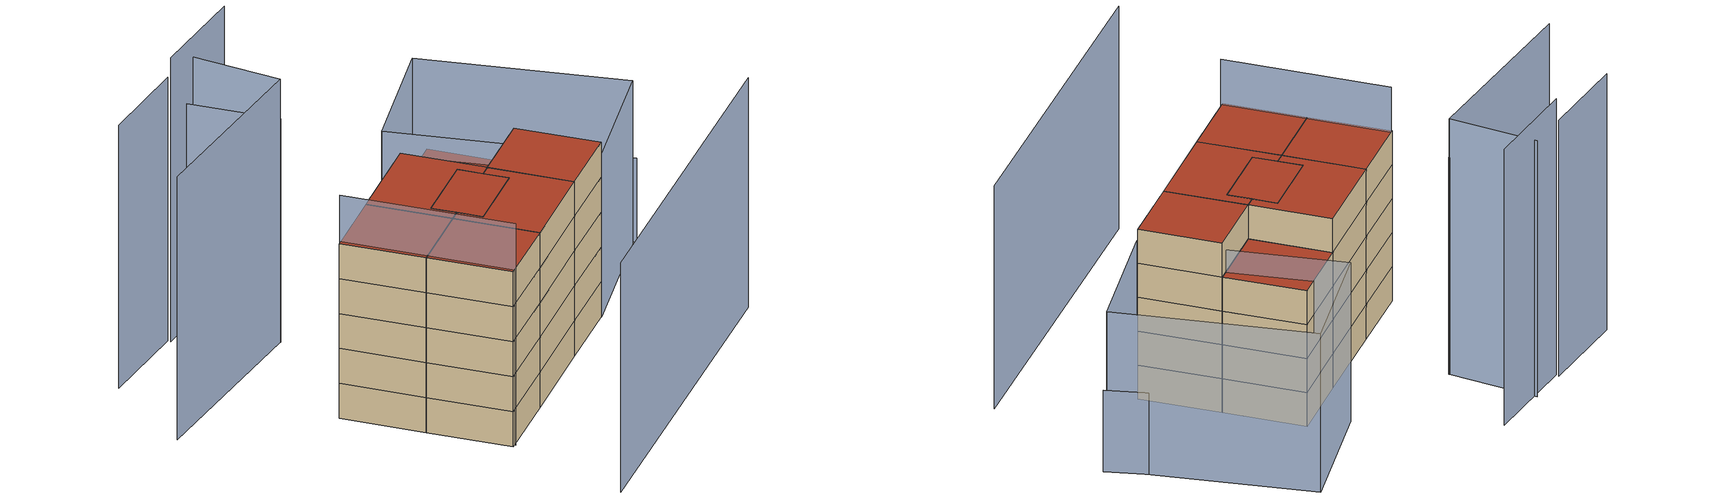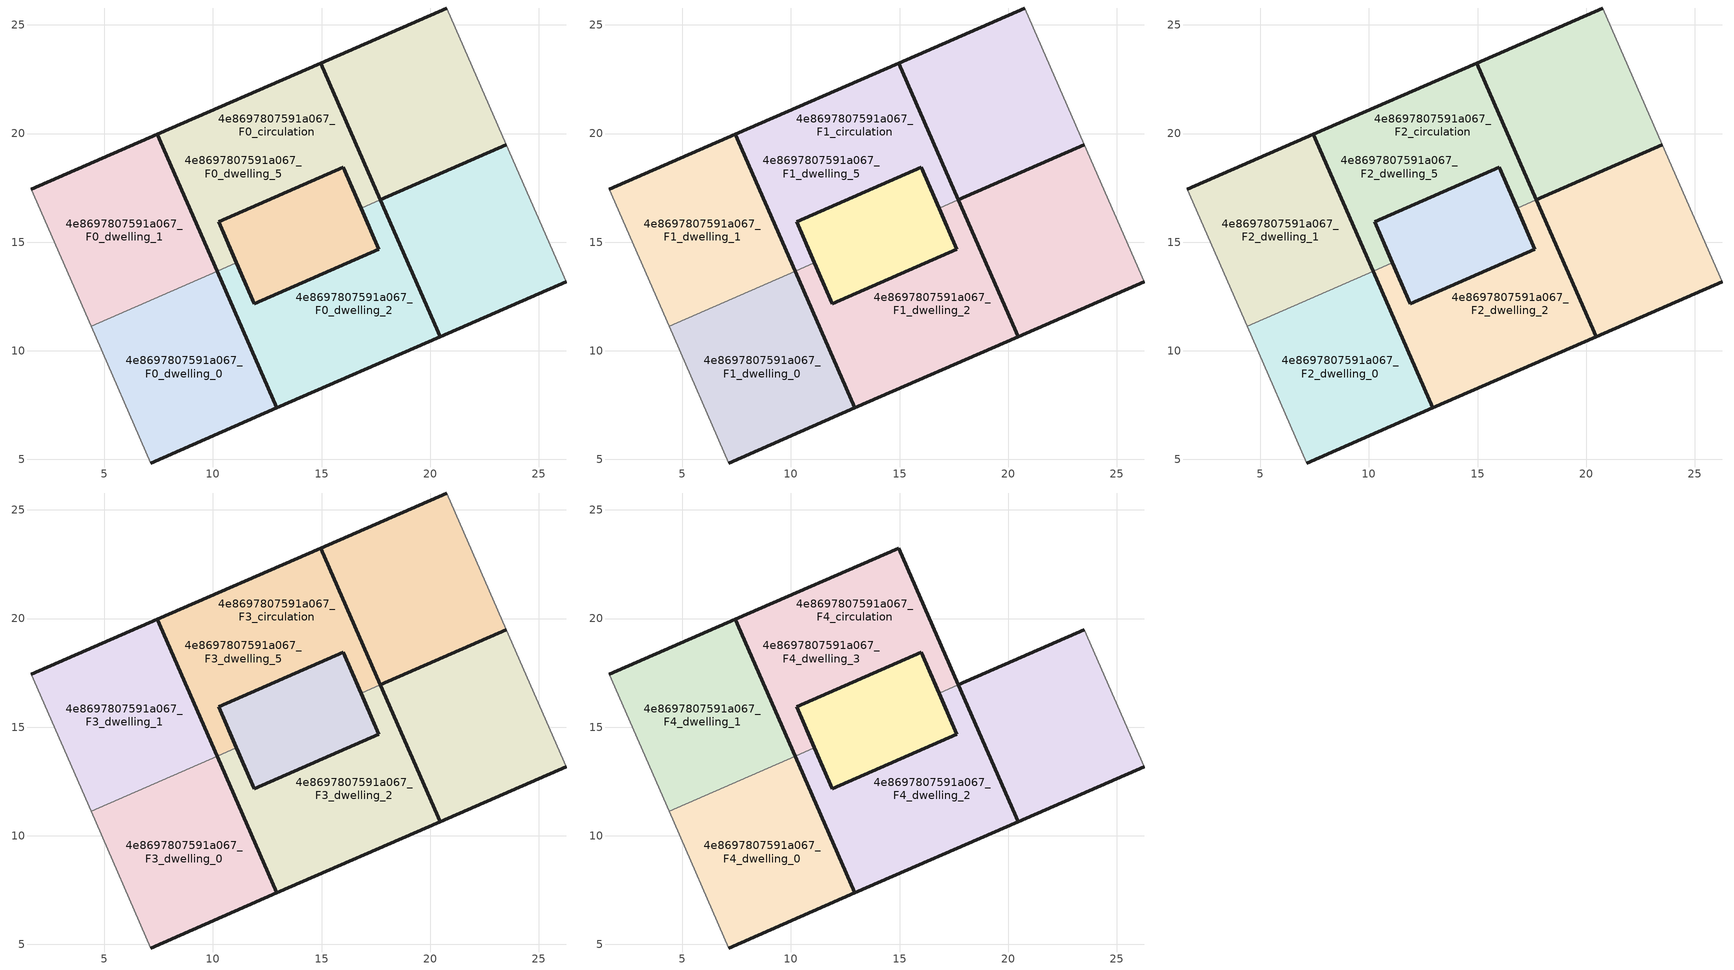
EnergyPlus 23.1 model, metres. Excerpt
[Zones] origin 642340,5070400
4e8697807591a067_F0_dwelling_0
 floor ground (EU_floor_Construction): 10.19,13.66 12.95,7.37 7.15,4.83 4.4,11.13 z0
 wall outside (EU_wall_Construction): 7.15,4.83 12.95,7.37 10.19,13.66 z0:3
 wall adiabatic (EU_wall_Construction): 4.4,11.13 7.15,4.83 z0:3
 wall to 4e8697807591a067_F0_dwelling_1 (EU_wall_Construction): 10.19,13.66 4.4,11.13 z0:3
4e8697807591a067_F0_dwelling_1
 floor ground (EU_floor_Construction): 7.44,19.96 10.19,13.66 4.4,11.13 1.65,17.43 z0
 wall outside (EU_wall_Construction): 10.19,13.66 7.44,19.96 1.65,17.43 z0:3
 wall adiabatic (EU_wall_Construction): 1.65,17.43 4.4,11.13 z0:3
4e8697807591a067_F0_dwelling_2
 floor ground (EU_floor_Construction): 23.5,19.48 26.26,13.19 20.46,10.65 17.71,16.95 z0; 17.71,16.95 20.46,10.65 12.95,7.37 10.19,13.66 11.09,14.05 11.91,12.16 17.64,14.67 16.82,16.56 z0; 15.99,18.45 16.82,16.56 17.64,14.67 11.91,12.16 11.09,14.05 10.26,15.94 z0
 wall outside (EU_wall_Construction): 16.82,16.56 17.64,14.67 11.91,12.16 11.09,14.05 / 10.19,13.66 12.95,7.37 20.46,10.65 17.71,16.95 z0:3
 wall to 4e8697807591a067_F0_dwelling_3 (EU_wall_Construction): 17.71,16.95 16.82,16.56 / 11.09,14.05 10.19,13.66 z0:3
4e8697807591a067_F0_dwelling_3
 floor ground (EU_floor_Construction): 23.5,19.48 26.26,13.19 20.46,10.65 17.71,16.95 z0; 14.96,23.24 17.71,16.95 16.82,16.56 15.99,18.45 10.26,15.94 11.09,14.05 10.19,13.66 7.44,19.96 z0; 20.75,25.78 23.5,19.48 17.71,16.95 14.96,23.24 z0; 15.99,18.45 16.82,16.56 17.64,14.67 11.91,12.16 11.09,14.05 10.26,15.94 z0
 wall outside (EU_wall_Construction): 17.71,16.95 14.96,23.24 7.44,19.96 10.19,13.66 / 11.09,14.05 10.26,15.94 15.99,18.45 16.82,16.56 z0:3
4e8697807591a067_F0_dwelling_4
 floor ground (EU_floor_Construction): 17.71,16.95 20.46,10.65 12.95,7.37 10.19,13.66 11.09,14.05 11.91,12.16 17.64,14.67 16.82,16.56 z0; 23.5,19.48 26.26,13.19 20.46,10.65 17.71,16.95 z0; 14.96,23.24 17.71,16.95 16.82,16.56 15.99,18.45 10.26,15.94 11.09,14.05 10.19,13.66 7.44,19.96 z0; 15.99,18.45 16.82,16.56 17.64,14.67 11.91,12.16 11.09,14.05 10.26,15.94 z0
 wall outside (EU_wall_Construction): 23.5,19.48 17.71,16.95 20.46,10.65 26.26,13.19 z0:3
 wall adiabatic (EU_wall_Construction): 26.26,13.19 23.5,19.48 z0:3
4e8697807591a067_F0_dwelling_5
 floor ground (EU_floor_Construction): 14.96,23.24 17.71,16.95 16.82,16.56 15.99,18.45 10.26,15.94 11.09,14.05 10.19,13.66 7.44,19.96 z0; 20.75,25.78 23.5,19.48 17.71,16.95 14.96,23.24 z0
 wall outside (EU_wall_Construction): 20.75,25.78 14.96,23.24 17.71,16.95 23.5,19.48 z0:3
 wall adiabatic (EU_wall_Construction): 23.5,19.48 20.75,25.78 z0:3
4e8697807591a067_F0_circulation
 floor ground (EU_floor_Construction): 17.71,16.95 20.46,10.65 12.95,7.37 10.19,13.66 11.09,14.05 11.91,12.16 17.64,14.67 16.82,16.56 z0; 15.99,18.45 16.82,16.56 17.64,14.67 11.91,12.16 11.09,14.05 10.26,15.94 z0; 14.96,23.24 17.71,16.95 16.82,16.56 15.99,18.45 10.26,15.94 11.09,14.05 10.19,13.66 7.44,19.96 z0
 wall outside (EU_wall_Construction): 17.64,14.67 15.99,18.45 10.26,15.94 11.91,12.16 17.64,14.67 z0:3
4e8697807591a067_F1_dwelling_0
 floor to 4e8697807591a067_F0_dwelling_0 (EU_floor_Construction): 10.19,13.66 12.95,7.37 7.15,4.83 4.4,11.13 z3
 wall outside (EU_wall_Construction): 7.15,4.83 12.95,7.37 10.19,13.66 z3:6
 wall adiabatic (EU_wall_Construction): 4.4,11.13 7.15,4.83 z3:6
 wall to 4e8697807591a067_F1_dwelling_1 (EU_wall_Construction): 10.19,13.66 4.4,11.13 z3:6
4e8697807591a067_F1_dwelling_1
 floor to 4e8697807591a067_F0_dwelling_1 (EU_floor_Construction): 7.44,19.96 10.19,13.66 4.4,11.13 1.65,17.43 z3
 wall outside (EU_wall_Construction): 10.19,13.66 7.44,19.96 1.65,17.43 z3:6
 wall adiabatic (EU_wall_Construction): 1.65,17.43 4.4,11.13 z3:6
4e8697807591a067_F1_dwelling_2
 floor outside (EU_floor_Construction): 17.71,16.95 20.46,10.65 12.95,7.37 10.19,13.66 11.09,14.05 11.91,12.16 17.64,14.67 16.82,16.56 z3; 15.99,18.45 16.82,16.56 17.64,14.67 11.91,12.16 11.09,14.05 10.26,15.94 z3; 23.5,19.48 26.26,13.19 20.46,10.65 17.71,16.95 z3
 wall outside (EU_wall_Construction): 16.82,16.56 17.64,14.67 11.91,12.16 11.09,14.05 / 10.19,13.66 12.95,7.37 20.46,10.65 17.71,16.95 z3:6
 wall to 4e8697807591a067_F1_dwelling_3 (EU_wall_Construction): 17.71,16.95 16.82,16.56 / 11.09,14.05 10.19,13.66 z3:6
4e8697807591a067_F1_dwelling_3
 floor outside (EU_floor_Construction): 14.96,23.24 17.71,16.95 16.82,16.56 15.99,18.45 10.26,15.94 11.09,14.05 10.19,13.66 7.44,19.96 z3; 20.75,25.78 23.5,19.48 17.71,16.95 14.96,23.24 z3
 floor to 4e8697807591a067_F0_dwelling_3 (EU_floor_Construction): 23.5,19.48 26.26,13.19 20.46,10.65 17.71,16.95 z3; 15.99,18.45 16.82,16.56 17.64,14.67 11.91,12.16 11.09,14.05 10.26,15.94 z3
 wall outside (EU_wall_Construction): 17.71,16.95 14.96,23.24 7.44,19.96 10.19,13.66 / 11.09,14.05 10.26,15.94 15.99,18.45 16.82,16.56 z3:6
4e8697807591a067_F1_dwelling_4
 floor outside (EU_floor_Construction): 17.71,16.95 20.46,10.65 12.95,7.37 10.19,13.66 11.09,14.05 11.91,12.16 17.64,14.67 16.82,16.56 z3; 23.5,19.48 26.26,13.19 20.46,10.65 17.71,16.95 z3; 14.96,23.24 17.71,16.95 16.82,16.56 15.99,18.45 10.26,15.94 11.09,14.05 10.19,13.66 7.44,19.96 z3; 15.99,18.45 16.82,16.56 17.64,14.67 11.91,12.16 11.09,14.05 10.26,15.94 z3
 wall outside (EU_wall_Construction): 23.5,19.48 17.71,16.95 20.46,10.65 26.26,13.19 z3:6
 wall adiabatic (EU_wall_Construction): 26.26,13.19 23.5,19.48 z3:6
4e8697807591a067_F1_dwelling_5
 floor to 4e8697807591a067_F0_dwelling_5 (EU_floor_Construction): 14.96,23.24 17.71,16.95 16.82,16.56 15.99,18.45 10.26,15.94 11.09,14.05 10.19,13.66 7.44,19.96 z3; 20.75,25.78 23.5,19.48 17.71,16.95 14.96,23.24 z3
 wall outside (EU_wall_Construction): 20.75,25.78 14.96,23.24 17.71,16.95 23.5,19.48 z3:6
 wall adiabatic (EU_wall_Construction): 23.5,19.48 20.75,25.78 z3:6
4e8697807591a067_F1_circulation
 floor outside (EU_floor_Construction): 15.99,18.45 16.82,16.56 17.64,14.67 11.91,12.16 11.09,14.05 10.26,15.94 z3
 floor to 4e8697807591a067_F0_circulation (EU_floor_Construction): 17.71,16.95 20.46,10.65 12.95,7.37 10.19,13.66 11.09,14.05 11.91,12.16 17.64,14.67 16.82,16.56 z3; 14.96,23.24 17.71,16.95 16.82,16.56 15.99,18.45 10.26,15.94 11.09,14.05 10.19,13.66 7.44,19.96 z3
 wall outside (EU_wall_Construction): 17.64,14.67 15.99,18.45 10.26,15.94 11.91,12.16 17.64,14.67 z3:6
4e8697807591a067_F2_dwelling_0
 floor to 4e8697807591a067_F1_dwelling_0 (EU_floor_Construction): 10.19,13.66 12.95,7.37 7.15,4.83 4.4,11.13 z6
 wall outside (EU_wall_Construction): 7.15,4.83 12.95,7.37 10.19,13.66 z6:9
 wall adiabatic (EU_wall_Construction): 4.4,11.13 7.15,4.83 z6:9
 wall to 4e8697807591a067_F2_dwelling_1 (EU_wall_Construction): 10.19,13.66 4.4,11.13 z6:9
4e8697807591a067_F2_dwelling_1
 floor to 4e8697807591a067_F1_dwelling_1 (EU_floor_Construction): 7.44,19.96 10.19,13.66 4.4,11.13 1.65,17.43 z6
 wall outside (EU_wall_Construction): 10.19,13.66 7.44,19.96 1.65,17.43 z6:9
 wall adiabatic (EU_wall_Construction): 1.65,17.43 4.4,11.13 z6:9
4e8697807591a067_F2_dwelling_2
 floor outside (EU_floor_Construction): 17.71,16.95 20.46,10.65 12.95,7.37 10.19,13.66 11.09,14.05 11.91,12.16 17.64,14.67 16.82,16.56 z6; 15.99,18.45 16.82,16.56 17.64,14.67 11.91,12.16 11.09,14.05 10.26,15.94 z6; 23.5,19.48 26.26,13.19 20.46,10.65 17.71,16.95 z6
 wall outside (EU_wall_Construction): 16.82,16.56 17.64,14.67 11.91,12.16 11.09,14.05 / 10.19,13.66 12.95,7.37 20.46,10.65 17.71,16.95 z6:9
 wall to 4e8697807591a067_F2_dwelling_3 (EU_wall_Construction): 17.71,16.95 16.82,16.56 / 11.09,14.05 10.19,13.66 z6:9
4e8697807591a067_F2_dwelling_3
 floor outside (EU_floor_Construction): 14.96,23.24 17.71,16.95 16.82,16.56 15.99,18.45 10.26,15.94 11.09,14.05 10.19,13.66 7.44,19.96 z6; 20.75,25.78 23.5,19.48 17.71,16.95 14.96,23.24 z6
 floor to 4e8697807591a067_F1_dwelling_3 (EU_floor_Construction): 23.5,19.48 26.26,13.19 20.46,10.65 17.71,16.95 z6; 15.99,18.45 16.82,16.56 17.64,14.67 11.91,12.16 11.09,14.05 10.26,15.94 z6
 wall outside (EU_wall_Construction): 17.71,16.95 14.96,23.24 7.44,19.96 10.19,13.66 / 11.09,14.05 10.26,15.94 15.99,18.45 16.82,16.56 z6:9
4e8697807591a067_F2_dwelling_4
 floor outside (EU_floor_Construction): 17.71,16.95 20.46,10.65 12.95,7.37 10.19,13.66 11.09,14.05 11.91,12.16 17.64,14.67 16.82,16.56 z6; 23.5,19.48 26.26,13.19 20.46,10.65 17.71,16.95 z6; 14.96,23.24 17.71,16.95 16.82,16.56 15.99,18.45 10.26,15.94 11.09,14.05 10.19,13.66 7.44,19.96 z6; 15.99,18.45 16.82,16.56 17.64,14.67 11.91,12.16 11.09,14.05 10.26,15.94 z6
 wall outside (EU_wall_Construction): 23.5,19.48 17.71,16.95 20.46,10.65 26.26,13.19 z6:9
 wall adiabatic (EU_wall_Construction): 26.26,13.19 23.5,19.48 z6:9
4e8697807591a067_F2_dwelling_5
 floor to 4e8697807591a067_F1_dwelling_5 (EU_floor_Construction): 14.96,23.24 17.71,16.95 16.82,16.56 15.99,18.45 10.26,15.94 11.09,14.05 10.19,13.66 7.44,19.96 z6; 20.75,25.78 23.5,19.48 17.71,16.95 14.96,23.24 z6
 wall outside (EU_wall_Construction): 20.75,25.78 14.96,23.24 17.71,16.95 23.5,19.48 z6:9
 wall adiabatic (EU_wall_Construction): 23.5,19.48 20.75,25.78 z6:9
4e8697807591a067_F2_circulation
 floor outside (EU_floor_Construction): 15.99,18.45 16.82,16.56 17.64,14.67 11.91,12.16 11.09,14.05 10.26,15.94 z6
 floor to 4e8697807591a067_F1_circulation (EU_floor_Construction): 17.71,16.95 20.46,10.65 12.95,7.37 10.19,13.66 11.09,14.05 11.91,12.16 17.64,14.67 16.82,16.56 z6; 14.96,23.24 17.71,16.95 16.82,16.56 15.99,18.45 10.26,15.94 11.09,14.05 10.19,13.66 7.44,19.96 z6
 wall outside (EU_wall_Construction): 17.64,14.67 15.99,18.45 10.26,15.94 11.91,12.16 17.64,14.67 z6:9
4e8697807591a067_F3_dwelling_0
 floor to 4e8697807591a067_F2_dwelling_0 (EU_floor_Construction): 10.19,13.66 12.95,7.37 7.15,4.83 4.4,11.13 z9
 wall outside (EU_wall_Construction): 7.15,4.83 12.95,7.37 10.19,13.66 z9:12
 wall adiabatic (EU_wall_Construction): 4.4,11.13 7.15,4.83 z9:12
 wall to 4e8697807591a067_F3_dwelling_1 (EU_wall_Construction): 10.19,13.66 4.4,11.13 z9:12
4e8697807591a067_F3_dwelling_1
 floor to 4e8697807591a067_F2_dwelling_1 (EU_floor_Construction): 7.44,19.96 10.19,13.66 4.4,11.13 1.65,17.43 z9
 wall outside (EU_wall_Construction): 10.19,13.66 7.44,19.96 1.65,17.43 z9:12
 wall adiabatic (EU_wall_Construction): 1.65,17.43 4.4,11.13 z9:12
4e8697807591a067_F3_dwelling_2
 floor outside (EU_floor_Construction): 17.71,16.95 20.46,10.65 12.95,7.37 10.19,13.66 11.09,14.05 11.91,12.16 17.64,14.67 16.82,16.56 z9; 15.99,18.45 16.82,16.56 17.64,14.67 11.91,12.16 11.09,14.05 10.26,15.94 z9; 23.5,19.48 26.26,13.19 20.46,10.65 17.71,16.95 z9
 wall outside (EU_wall_Construction): 16.82,16.56 17.64,14.67 11.91,12.16 11.09,14.05 / 10.19,13.66 12.95,7.37 20.46,10.65 17.71,16.95 z9:12
 wall to 4e8697807591a067_F3_dwelling_3 (EU_wall_Construction): 17.71,16.95 16.82,16.56 / 11.09,14.05 10.19,13.66 z9:12
4e8697807591a067_F3_dwelling_3
 floor outside (EU_floor_Construction): 14.96,23.24 17.71,16.95 16.82,16.56 15.99,18.45 10.26,15.94 11.09,14.05 10.19,13.66 7.44,19.96 z9; 20.75,25.78 23.5,19.48 17.71,16.95 14.96,23.24 z9
 floor to 4e8697807591a067_F2_dwelling_3 (EU_floor_Construction): 23.5,19.48 26.26,13.19 20.46,10.65 17.71,16.95 z9; 15.99,18.45 16.82,16.56 17.64,14.67 11.91,12.16 11.09,14.05 10.26,15.94 z9
 wall outside (EU_wall_Construction): 17.71,16.95 14.96,23.24 7.44,19.96 10.19,13.66 / 11.09,14.05 10.26,15.94 15.99,18.45 16.82,16.56 z9:12
 roof outside (EU_floor_Construction): 23.5,19.48 20.75,25.78 14.96,23.24 17.71,16.95 z12
4e8697807591a067_F3_dwelling_4
 floor outside (EU_floor_Construction): 17.71,16.95 20.46,10.65 12.95,7.37 10.19,13.66 11.09,14.05 11.91,12.16 17.64,14.67 16.82,16.56 z9; 23.5,19.48 26.26,13.19 20.46,10.65 17.71,16.95 z9; 14.96,23.24 17.71,16.95 16.82,16.56 15.99,18.45 10.26,15.94 11.09,14.05 10.19,13.66 7.44,19.96 z9; 15.99,18.45 16.82,16.56 17.64,14.67 11.91,12.16 11.09,14.05 10.26,15.94 z9
 wall outside (EU_wall_Construction): 23.5,19.48 17.71,16.95 20.46,10.65 26.26,13.19 z9:12
 wall adiabatic (EU_wall_Construction): 26.26,13.19 23.5,19.48 z9:12
4e8697807591a067_F3_dwelling_5
 floor to 4e8697807591a067_F2_dwelling_5 (EU_floor_Construction): 14.96,23.24 17.71,16.95 16.82,16.56 15.99,18.45 10.26,15.94 11.09,14.05 10.19,13.66 7.44,19.96 z9; 20.75,25.78 23.5,19.48 17.71,16.95 14.96,23.24 z9
 wall outside (EU_wall_Construction): 20.75,25.78 14.96,23.24 17.71,16.95 23.5,19.48 z9:12
 wall adiabatic (EU_wall_Construction): 23.5,19.48 20.75,25.78 z9:12
 roof outside (EU_roof_Construction): 23.5,19.48 20.75,25.78 14.96,23.24 17.71,16.95 z12; 16.82,16.56 17.71,16.95 14.96,23.24 7.44,19.96 10.19,13.66 11.09,14.05 10.26,15.94 15.99,18.45 z12
4e8697807591a067_F3_circulation
 floor outside (EU_floor_Construction): 15.99,18.45 16.82,16.56 17.64,14.67 11.91,12.16 11.09,14.05 10.26,15.94 z9
 floor to 4e8697807591a067_F2_circulation (EU_floor_Construction): 17.71,16.95 20.46,10.65 12.95,7.37 10.19,13.66 11.09,14.05 11.91,12.16 17.64,14.67 16.82,16.56 z9; 14.96,23.24 17.71,16.95 16.82,16.56 15.99,18.45 10.26,15.94 11.09,14.05 10.19,13.66 7.44,19.96 z9
 wall outside (EU_wall_Construction): 17.64,14.67 15.99,18.45 10.26,15.94 11.91,12.16 17.64,14.67 z9:12
4e8697807591a067_F4_dwelling_0
 floor to 4e8697807591a067_F3_dwelling_0 (EU_floor_Construction): 10.19,13.66 12.95,7.37 7.15,4.83 4.4,11.13 z12
 wall outside (EU_wall_Construction): 7.15,4.83 12.95,7.37 10.19,13.66 z12:15
 wall adiabatic (EU_wall_Construction): 4.4,11.13 7.15,4.83 z12:15
 wall to 4e8697807591a067_F4_dwelling_1 (EU_wall_Construction): 10.19,13.66 4.4,11.13 z12:15
 roof outside (EU_roof_Construction): 12.95,7.37 10.19,13.66 4.4,11.13 7.15,4.83 z15
4e8697807591a067_F4_dwelling_1
 floor to 4e8697807591a067_F3_dwelling_1 (EU_floor_Construction): 7.44,19.96 10.19,13.66 4.4,11.13 1.65,17.43 z12
 wall outside (EU_wall_Construction): 10.19,13.66 7.44,19.96 1.65,17.43 z12:15
 wall adiabatic (EU_wall_Construction): 1.65,17.43 4.4,11.13 z12:15
 roof outside (EU_roof_Construction): 10.19,13.66 7.44,19.96 1.65,17.43 4.4,11.13 z15
4e8697807591a067_F4_dwelling_2
 floor outside (EU_floor_Construction): 17.71,16.95 20.46,10.65 12.95,7.37 10.19,13.66 11.09,14.05 11.91,12.16 17.64,14.67 16.82,16.56 z12; 15.99,18.45 16.82,16.56 17.64,14.67 11.91,12.16 11.09,14.05 10.26,15.94 z12; 23.5,19.48 26.26,13.19 20.46,10.65 17.71,16.95 z12
 wall outside (EU_wall_Construction): 16.82,16.56 17.64,14.67 11.91,12.16 11.09,14.05 / 10.19,13.66 12.95,7.37 20.46,10.65 17.71,16.95 z12:15
 wall to 4e8697807591a067_F4_dwelling_3 (EU_wall_Construction): 17.71,16.95 16.82,16.56 / 11.09,14.05 10.19,13.66 z12:15
 roof outside (EU_roof_Construction): 20.46,10.65 17.71,16.95 16.82,16.56 17.64,14.67 11.91,12.16 11.09,14.05 10.19,13.66 12.95,7.37 z15; 26.26,13.19 23.5,19.48 17.71,16.95 20.46,10.65 z15; 17.64,14.67 16.82,16.56 15.99,18.45 10.26,15.94 11.09,14.05 11.91,12.16 z15
4e8697807591a067_F4_dwelling_3
 floor to 4e8697807591a067_F3_dwelling_3 (EU_floor_Construction): 14.96,23.24 17.71,16.95 16.82,16.56 15.99,18.45 10.26,15.94 11.09,14.05 10.19,13.66 7.44,19.96 z12; 23.5,19.48 26.26,13.19 20.46,10.65 17.71,16.95 z12; 15.99,18.45 16.82,16.56 17.64,14.67 11.91,12.16 11.09,14.05 10.26,15.94 z12
 wall outside (EU_wall_Construction): 17.71,16.95 14.96,23.24 7.44,19.96 10.19,13.66 / 11.09,14.05 10.26,15.94 15.99,18.45 16.82,16.56 z12:15
 roof outside (EU_roof_Construction): 26.26,13.19 23.5,19.48 17.71,16.95 20.46,10.65 z15; 16.82,16.56 17.71,16.95 14.96,23.24 7.44,19.96 10.19,13.66 11.09,14.05 10.26,15.94 15.99,18.45 z15; 17.64,14.67 16.82,16.56 15.99,18.45 10.26,15.94 11.09,14.05 11.91,12.16 z15
4e8697807591a067_F4_dwelling_4
 floor outside (EU_floor_Construction): 17.71,16.95 20.46,10.65 12.95,7.37 10.19,13.66 11.09,14.05 11.91,12.16 17.64,14.67 16.82,16.56 z12; 23.5,19.48 26.26,13.19 20.46,10.65 17.71,16.95 z12; 14.96,23.24 17.71,16.95 16.82,16.56 15.99,18.45 10.26,15.94 11.09,14.05 10.19,13.66 7.44,19.96 z12; 15.99,18.45 16.82,16.56 17.64,14.67 11.91,12.16 11.09,14.05 10.26,15.94 z12
 wall outside (EU_wall_Construction): 23.5,19.48 17.71,16.95 20.46,10.65 26.26,13.19 z12:15
 wall adiabatic (EU_wall_Construction): 26.26,13.19 23.5,19.48 z12:15
 roof outside (EU_roof_Construction): 20.46,10.65 17.71,16.95 16.82,16.56 17.64,14.67 11.91,12.16 11.09,14.05 10.19,13.66 12.95,7.37 z15; 26.26,13.19 23.5,19.48 17.71,16.95 20.46,10.65 z15; 16.82,16.56 17.71,16.95 14.96,23.24 7.44,19.96 10.19,13.66 11.09,14.05 10.26,15.94 15.99,18.45 z15; 17.64,14.67 16.82,16.56 15.99,18.45 10.26,15.94 11.09,14.05 11.91,12.16 z15
4e8697807591a067_F4_circulation
 floor outside (EU_floor_Construction): 15.99,18.45 16.82,16.56 17.64,14.67 11.91,12.16 11.09,14.05 10.26,15.94 z12
 floor to 4e8697807591a067_F3_circulation (EU_floor_Construction): 17.71,16.95 20.46,10.65 12.95,7.37 10.19,13.66 11.09,14.05 11.91,12.16 17.64,14.67 16.82,16.56 z12; 14.96,23.24 17.71,16.95 16.82,16.56 15.99,18.45 10.26,15.94 11.09,14.05 10.19,13.66 7.44,19.96 z12
 wall outside (EU_wall_Construction): 17.64,14.67 15.99,18.45 10.26,15.94 11.91,12.16 17.64,14.67 z12:15
 roof outside (EU_roof_Construction): 17.64,14.67 16.82,16.56 15.99,18.45 10.26,15.94 11.09,14.05 11.91,12.16 z15; 20.46,10.65 17.71,16.95 16.82,16.56 17.64,14.67 11.91,12.16 11.09,14.05 10.19,13.66 12.95,7.37 z15; 16.82,16.56 17.71,16.95 14.96,23.24 7.44,19.96 10.19,13.66 11.09,14.05 10.26,15.94 15.99,18.45 z15
shading: 1.91,17.58 7.42,4.86 z0:19; 5.42,35.81 7.33,28.45 / 7.33,28.45 -8.89,24.23 / 1.92,34.9 -5.97,32.77 z0:22.6; 7.36,-5.76 34.73,5.97 z0:19.7; 36.14,18.88 26.33,13.17 / 26.33,13.17 17.87,27.72 / 17.87,27.72 27.68,33.43 / 27.68,33.43 36.14,18.88 z0:14; 36.51,18.82 30.93,26.78 z0:7.2; 7.36,28.4 4.39,35.21 z0:19.2; 10.45,36.9 1.91,34.62 z0:24.4
[Building]
EU S2 Campaign: North Axis=0; Terrain=City; Solar Distribution=FullExterior
[Site:Location]
Lyon-Bron: Latitude=45.75; Longitude=5; Time Zone=1; Elevation=198
[SizingPeriod:WeatherFileDays]
AnnualSizingPeriod: Begin Month=1; Begin Day of Month=1; End Month=12; End Day of Month=31; Day of Week for Start Day=Monday; Use Weather File Daylight Saving Period=No; Use Weather File Rain and Snow Indicators=No
[MATERIAL]
EU_InternalMass_Material: Roughness=MediumRough; Thickness=0.1; Conductivity=1; Density=1800; Specific Heat=900; Thermal Absorptance=0.9; Solar Absorptance=0.7; Visible Absorptance=0.7
[MATERIAL:NOMASS] Roughness=MediumRough; Thermal Absorptance=0.9; Solar Absorptance=0.7; Visible Absorptance=0.7
Name | Thermal Resistance
EU_wall_NoMass | 0.776494
EU_roof_NoMass | 0.486893
EU_floor_NoMass | 0.421597
[CONSTRUCTION]
EU_wall_Construction: EU_wall_NoMass
EU_roof_Construction: EU_roof_NoMass
EU_floor_Construction: EU_floor_NoMass
EU_InternalMass_Construction: EU_InternalMass_Material
[ZONE] Type=1; Multiplier=1; Ceiling Height=autocalculate; Floor Area=autocalculate; Part of Total Floor Area=Yes
Name | Volume
4e8697807591a067_F0_dwelling_0; 4e8697807591a067_F1_dwelling_0; 4e8697807591a067_F2_dwelling_0; 4e8697807591a067_F3_dwelling_0; 4e8697807591a067_F4_dwelling_0; 4e8697807591a067_F0_dwelling_1; 4e8697807591a067_F1_dwelling_1; 4e8697807591a067_F2_dwelling_1; 4e8697807591a067_F3_dwelling_1; 4e8697807591a067_F4_dwelling_1 | 130.372
4e8697807591a067_F0_dwelling_2 | 338.108
4e8697807591a067_F1_dwelling_2; 4e8697807591a067_F2_dwelling_2; 4e8697807591a067_F3_dwelling_2; 4e8697807591a067_F4_dwelling_2 | 338.107
4e8697807591a067_F0_dwelling_3; 4e8697807591a067_F1_dwelling_3; 4e8697807591a067_F2_dwelling_3; 4e8697807591a067_F3_dwelling_3; 4e8697807591a067_F0_dwelling_4; 4e8697807591a067_F1_dwelling_4; 4e8697807591a067_F2_dwelling_4; 4e8697807591a067_F3_dwelling_4; 4e8697807591a067_F4_dwelling_4 | 468.478
4e8697807591a067_F4_dwelling_3; 4e8697807591a067_F0_circulation; 4e8697807591a067_F1_circulation; 4e8697807591a067_F2_circulation; 4e8697807591a067_F3_circulation; 4e8697807591a067_F4_circulation | 338.106
4e8697807591a067_F0_dwelling_5 | 260.745
4e8697807591a067_F1_dwelling_5; 4e8697807591a067_F2_dwelling_5; 4e8697807591a067_F3_dwelling_5 | 260.744
[INTERNALMASS] Construction=EU_InternalMass_Construction
Name | Zone or ZoneList | Surface Area
4e8697807591a067_F0_dwelling_0_EU_InternalMass | 4e8697807591a067_F0_dwelling_0 | 43.4572
4e8697807591a067_F0_dwelling_1_EU_InternalMass | 4e8697807591a067_F0_dwelling_1 | 43.4572
4e8697807591a067_F0_dwelling_2_EU_InternalMass | 4e8697807591a067_F0_dwelling_2 | 43.4572
4e8697807591a067_F0_dwelling_3_EU_InternalMass | 4e8697807591a067_F0_dwelling_3 | 43.4572
4e8697807591a067_F0_dwelling_4_EU_InternalMass | 4e8697807591a067_F0_dwelling_4 | 43.4572
4e8697807591a067_F0_dwelling_5_EU_InternalMass | 4e8697807591a067_F0_dwelling_5 | 43.4572
4e8697807591a067_F1_dwelling_0_EU_InternalMass | 4e8697807591a067_F1_dwelling_0 | 43.4572
4e8697807591a067_F1_dwelling_1_EU_InternalMass | 4e8697807591a067_F1_dwelling_1 | 43.4572
4e8697807591a067_F1_dwelling_2_EU_InternalMass | 4e8697807591a067_F1_dwelling_2 | 43.4572
4e8697807591a067_F1_dwelling_3_EU_InternalMass | 4e8697807591a067_F1_dwelling_3 | 43.4572
4e8697807591a067_F1_dwelling_4_EU_InternalMass | 4e8697807591a067_F1_dwelling_4 | 43.4572
4e8697807591a067_F1_dwelling_5_EU_InternalMass | 4e8697807591a067_F1_dwelling_5 | 43.4572
4e8697807591a067_F2_dwelling_0_EU_InternalMass | 4e8697807591a067_F2_dwelling_0 | 43.4572
4e8697807591a067_F2_dwelling_1_EU_InternalMass | 4e8697807591a067_F2_dwelling_1 | 43.4572
4e8697807591a067_F2_dwelling_2_EU_InternalMass | 4e8697807591a067_F2_dwelling_2 | 43.4572
4e8697807591a067_F2_dwelling_3_EU_InternalMass | 4e8697807591a067_F2_dwelling_3 | 43.4572
4e8697807591a067_F2_dwelling_4_EU_InternalMass | 4e8697807591a067_F2_dwelling_4 | 43.4572
4e8697807591a067_F2_dwelling_5_EU_InternalMass | 4e8697807591a067_F2_dwelling_5 | 43.4572
4e8697807591a067_F3_dwelling_0_EU_InternalMass | 4e8697807591a067_F3_dwelling_0 | 43.4572
4e8697807591a067_F3_dwelling_1_EU_InternalMass | 4e8697807591a067_F3_dwelling_1 | 43.4572
4e8697807591a067_F3_dwelling_2_EU_InternalMass | 4e8697807591a067_F3_dwelling_2 | 43.4572
4e8697807591a067_F3_dwelling_3_EU_InternalMass | 4e8697807591a067_F3_dwelling_3 | 43.4572
4e8697807591a067_F3_dwelling_4_EU_InternalMass | 4e8697807591a067_F3_dwelling_4 | 43.4572
4e8697807591a067_F3_dwelling_5_EU_InternalMass | 4e8697807591a067_F3_dwelling_5 | 43.4572
4e8697807591a067_F4_dwelling_0_EU_InternalMass | 4e8697807591a067_F4_dwelling_0 | 43.4572
4e8697807591a067_F4_dwelling_1_EU_InternalMass | 4e8697807591a067_F4_dwelling_1 | 43.4572
4e8697807591a067_F4_dwelling_2_EU_InternalMass | 4e8697807591a067_F4_dwelling_2 | 86.9145
4e8697807591a067_F4_dwelling_3_EU_InternalMass | 4e8697807591a067_F4_dwelling_3 | 43.4572
4e8697807591a067_F4_dwelling_4_EU_InternalMass | 4e8697807591a067_F4_dwelling_4 | 43.4572
[OTHEREQUIPMENT] Fuel Type=Electricity; Design Level Calculation Method=Watts/Area; Power per Zone Floor Area=1; Fraction Latent=0; Fraction Radiant=0; Fraction Lost=0; Carbon Dioxide Generation Rate=0; EndUse Subcategory=EU_Step8_InternalGains
Name | Zone or ZoneList or Space or SpaceList | Schedule
EU_Step8_InternalGain_4e8697807591a067_F0_dwelling_0_f000 | 4e8697807591a067_F0_dwelling_0 | EU_Step8_GainSchedule_4e8697807591a067_F0_dwelling_0_f000
EU_Step8_InternalGain_4e8697807591a067_F0_dwelling_1_f000 | 4e8697807591a067_F0_dwelling_1 | EU_Step8_GainSchedule_4e8697807591a067_F0_dwelling_1_f000
EU_Step8_InternalGain_4e8697807591a067_F0_dwelling_2_f000 | 4e8697807591a067_F0_dwelling_2 | EU_Step8_GainSchedule_4e8697807591a067_F0_dwelling_2_f000
EU_Step8_InternalGain_4e8697807591a067_F0_dwelling_3_f000 | 4e8697807591a067_F0_dwelling_3 | EU_Step8_GainSchedule_4e8697807591a067_F0_dwelling_3_f000
EU_Step8_InternalGain_4e8697807591a067_F0_dwelling_4_f000 | 4e8697807591a067_F0_dwelling_4 | EU_Step8_GainSchedule_4e8697807591a067_F0_dwelling_4_f000
EU_Step8_InternalGain_4e8697807591a067_F0_dwelling_5_f000 | 4e8697807591a067_F0_dwelling_5 | EU_Step8_GainSchedule_4e8697807591a067_F0_dwelling_5_f000
EU_Step8_InternalGain_4e8697807591a067_F1_dwelling_0_f000 | 4e8697807591a067_F1_dwelling_0 | EU_Step8_GainSchedule_4e8697807591a067_F1_dwelling_0_f000
EU_Step8_InternalGain_4e8697807591a067_F1_dwelling_1_f000 | 4e8697807591a067_F1_dwelling_1 | EU_Step8_GainSchedule_4e8697807591a067_F1_dwelling_1_f000
EU_Step8_InternalGain_4e8697807591a067_F1_dwelling_2_f000 | 4e8697807591a067_F1_dwelling_2 | EU_Step8_GainSchedule_4e8697807591a067_F1_dwelling_2_f000
EU_Step8_InternalGain_4e8697807591a067_F1_dwelling_3_f000 | 4e8697807591a067_F1_dwelling_3 | EU_Step8_GainSchedule_4e8697807591a067_F1_dwelling_3_f000
EU_Step8_InternalGain_4e8697807591a067_F1_dwelling_4_f000 | 4e8697807591a067_F1_dwelling_4 | EU_Step8_GainSchedule_4e8697807591a067_F1_dwelling_4_f000
EU_Step8_InternalGain_4e8697807591a067_F1_dwelling_5_f000 | 4e8697807591a067_F1_dwelling_5 | EU_Step8_GainSchedule_4e8697807591a067_F1_dwelling_5_f000
EU_Step8_InternalGain_4e8697807591a067_F2_dwelling_0_f000 | 4e8697807591a067_F2_dwelling_0 | EU_Step8_GainSchedule_4e8697807591a067_F2_dwelling_0_f000
EU_Step8_InternalGain_4e8697807591a067_F2_dwelling_1_f000 | 4e8697807591a067_F2_dwelling_1 | EU_Step8_GainSchedule_4e8697807591a067_F2_dwelling_1_f000
EU_Step8_InternalGain_4e8697807591a067_F2_dwelling_2_f000 | 4e8697807591a067_F2_dwelling_2 | EU_Step8_GainSchedule_4e8697807591a067_F2_dwelling_2_f000
EU_Step8_InternalGain_4e8697807591a067_F2_dwelling_3_f000 | 4e8697807591a067_F2_dwelling_3 | EU_Step8_GainSchedule_4e8697807591a067_F2_dwelling_3_f000
EU_Step8_InternalGain_4e8697807591a067_F2_dwelling_4_f000 | 4e8697807591a067_F2_dwelling_4 | EU_Step8_GainSchedule_4e8697807591a067_F2_dwelling_4_f000
EU_Step8_InternalGain_4e8697807591a067_F2_dwelling_5_f000 | 4e8697807591a067_F2_dwelling_5 | EU_Step8_GainSchedule_4e8697807591a067_F2_dwelling_5_f000
EU_Step8_InternalGain_4e8697807591a067_F3_dwelling_0_f000 | 4e8697807591a067_F3_dwelling_0 | EU_Step8_GainSchedule_4e8697807591a067_F3_dwelling_0_f000
EU_Step8_InternalGain_4e8697807591a067_F3_dwelling_1_f000 | 4e8697807591a067_F3_dwelling_1 | EU_Step8_GainSchedule_4e8697807591a067_F3_dwelling_1_f000
EU_Step8_InternalGain_4e8697807591a067_F3_dwelling_2_f000 | 4e8697807591a067_F3_dwelling_2 | EU_Step8_GainSchedule_4e8697807591a067_F3_dwelling_2_f000
EU_Step8_InternalGain_4e8697807591a067_F3_dwelling_3_f000 | 4e8697807591a067_F3_dwelling_3 | EU_Step8_GainSchedule_4e8697807591a067_F3_dwelling_3_f000
EU_Step8_InternalGain_4e8697807591a067_F3_dwelling_4_f000 | 4e8697807591a067_F3_dwelling_4 | EU_Step8_GainSchedule_4e8697807591a067_F3_dwelling_4_f000
EU_Step8_InternalGain_4e8697807591a067_F3_dwelling_5_f000 | 4e8697807591a067_F3_dwelling_5 | EU_Step8_GainSchedule_4e8697807591a067_F3_dwelling_5_f000
EU_Step8_InternalGain_4e8697807591a067_F4_dwelling_0_f000 | 4e8697807591a067_F4_dwelling_0 | EU_Step8_GainSchedule_4e8697807591a067_F4_dwelling_0_f000
EU_Step8_InternalGain_4e8697807591a067_F4_dwelling_1_f000 | 4e8697807591a067_F4_dwelling_1 | EU_Step8_GainSchedule_4e8697807591a067_F4_dwelling_1_f000
EU_Step8_InternalGain_4e8697807591a067_F4_dwelling_2_f000 | 4e8697807591a067_F4_dwelling_2 | EU_Step8_GainSchedule_4e8697807591a067_F4_dwelling_2_f000
EU_Step8_InternalGain_4e8697807591a067_F4_dwelling_3_f000 | 4e8697807591a067_F4_dwelling_3 | EU_Step8_GainSchedule_4e8697807591a067_F4_dwelling_3_f000
EU_Step8_InternalGain_4e8697807591a067_F4_dwelling_4_f000 | 4e8697807591a067_F4_dwelling_4 | EU_Step8_GainSchedule_4e8697807591a067_F4_dwelling_4_f000
[ZONEINFILTRATION:DESIGNFLOWRATE] Schedule=EU_AlwaysOn; Design Flow Rate Calculation Method=Flow/Area; Flow Rate per Floor Area=0.0005; Constant Term Coefficient=1; Temperature Term Coefficient=0; Velocity Term Coefficient=0; Velocity Squared Term Coefficient=0
Name | Zone or ZoneList or Space or SpaceList
EU_Circulation_Infiltration_4e8697807591a067_F0_circulation | 4e8697807591a067_F0_circulation
EU_Circulation_Infiltration_4e8697807591a067_F1_circulation | 4e8697807591a067_F1_circulation
EU_Circulation_Infiltration_4e8697807591a067_F2_circulation | 4e8697807591a067_F2_circulation
EU_Circulation_Infiltration_4e8697807591a067_F3_circulation | 4e8697807591a067_F3_circulation
EU_Circulation_Infiltration_4e8697807591a067_F4_circulation | 4e8697807591a067_F4_circulation
[ZONEVENTILATION:DESIGNFLOWRATE] Schedule=EU_AlwaysOn; Design Flow Rate Calculation Method=AirChanges/Hour; Air Changes per Hour=0.693814; Ventilation Type=Natural; Fan Pressure Rise=0; Fan Total Efficiency=1; Constant Term Coefficient=1; Temperature Term Coefficient=0; Velocity Term Coefficient=0; Velocity Squared Term Coefficient=0; Minimum Indoor Temperature=-100; Maximum Indoor Temperature=100; Delta Temperature=-100; Minimum Outdoor Temperature=-100; Maximum Outdoor Temperature=100; Maximum Wind Speed=40
Name | Zone or ZoneList or Space or SpaceList
EU_ConstantAir_4e8697807591a067_F0_dwelling_0 | 4e8697807591a067_F0_dwelling_0
EU_ConstantAir_4e8697807591a067_F0_dwelling_1 | 4e8697807591a067_F0_dwelling_1
EU_ConstantAir_4e8697807591a067_F0_dwelling_2 | 4e8697807591a067_F0_dwelling_2
EU_ConstantAir_4e8697807591a067_F0_dwelling_3 | 4e8697807591a067_F0_dwelling_3
EU_ConstantAir_4e8697807591a067_F0_dwelling_4 | 4e8697807591a067_F0_dwelling_4
EU_ConstantAir_4e8697807591a067_F0_dwelling_5 | 4e8697807591a067_F0_dwelling_5
EU_ConstantAir_4e8697807591a067_F1_dwelling_0 | 4e8697807591a067_F1_dwelling_0
EU_ConstantAir_4e8697807591a067_F1_dwelling_1 | 4e8697807591a067_F1_dwelling_1
EU_ConstantAir_4e8697807591a067_F1_dwelling_2 | 4e8697807591a067_F1_dwelling_2
EU_ConstantAir_4e8697807591a067_F1_dwelling_3 | 4e8697807591a067_F1_dwelling_3
EU_ConstantAir_4e8697807591a067_F1_dwelling_4 | 4e8697807591a067_F1_dwelling_4
EU_ConstantAir_4e8697807591a067_F1_dwelling_5 | 4e8697807591a067_F1_dwelling_5
EU_ConstantAir_4e8697807591a067_F2_dwelling_0 | 4e8697807591a067_F2_dwelling_0
EU_ConstantAir_4e8697807591a067_F2_dwelling_1 | 4e8697807591a067_F2_dwelling_1
EU_ConstantAir_4e8697807591a067_F2_dwelling_2 | 4e8697807591a067_F2_dwelling_2
EU_ConstantAir_4e8697807591a067_F2_dwelling_3 | 4e8697807591a067_F2_dwelling_3
EU_ConstantAir_4e8697807591a067_F2_dwelling_4 | 4e8697807591a067_F2_dwelling_4
EU_ConstantAir_4e8697807591a067_F2_dwelling_5 | 4e8697807591a067_F2_dwelling_5
EU_ConstantAir_4e8697807591a067_F3_dwelling_0 | 4e8697807591a067_F3_dwelling_0
EU_ConstantAir_4e8697807591a067_F3_dwelling_1 | 4e8697807591a067_F3_dwelling_1
EU_ConstantAir_4e8697807591a067_F3_dwelling_2 | 4e8697807591a067_F3_dwelling_2
EU_ConstantAir_4e8697807591a067_F3_dwelling_3 | 4e8697807591a067_F3_dwelling_3
EU_ConstantAir_4e8697807591a067_F3_dwelling_4 | 4e8697807591a067_F3_dwelling_4
EU_ConstantAir_4e8697807591a067_F3_dwelling_5 | 4e8697807591a067_F3_dwelling_5
EU_ConstantAir_4e8697807591a067_F4_dwelling_0 | 4e8697807591a067_F4_dwelling_0
EU_ConstantAir_4e8697807591a067_F4_dwelling_1 | 4e8697807591a067_F4_dwelling_1
EU_ConstantAir_4e8697807591a067_F4_dwelling_2 | 4e8697807591a067_F4_dwelling_2
EU_ConstantAir_4e8697807591a067_F4_dwelling_3 | 4e8697807591a067_F4_dwelling_3
EU_ConstantAir_4e8697807591a067_F4_dwelling_4 | 4e8697807591a067_F4_dwelling_4
[HVACTEMPLATE:THERMOSTAT] Constant Heating Setpoint=20; Constant Cooling Setpoint=50
EU_HeatOnly_4e8697807591a067_F0_dwelling_0; EU_HeatOnly_4e8697807591a067_F0_dwelling_1; EU_HeatOnly_4e8697807591a067_F0_dwelling_2; EU_HeatOnly_4e8697807591a067_F0_dwelling_3; EU_HeatOnly_4e8697807591a067_F0_dwelling_4; EU_HeatOnly_4e8697807591a067_F0_dwelling_5; EU_HeatOnly_4e8697807591a067_F1_dwelling_0; EU_HeatOnly_4e8697807591a067_F1_dwelling_1; EU_HeatOnly_4e8697807591a067_F1_dwelling_2; EU_HeatOnly_4e8697807591a067_F1_dwelling_3; EU_HeatOnly_4e8697807591a067_F1_dwelling_4; EU_HeatOnly_4e8697807591a067_F1_dwelling_5; EU_HeatOnly_4e8697807591a067_F2_dwelling_0; EU_HeatOnly_4e8697807591a067_F2_dwelling_1; EU_HeatOnly_4e8697807591a067_F2_dwelling_2; EU_HeatOnly_4e8697807591a067_F2_dwelling_3; EU_HeatOnly_4e8697807591a067_F2_dwelling_4; EU_HeatOnly_4e8697807591a067_F2_dwelling_5; EU_HeatOnly_4e8697807591a067_F3_dwelling_0; EU_HeatOnly_4e8697807591a067_F3_dwelling_1; EU_HeatOnly_4e8697807591a067_F3_dwelling_2; EU_HeatOnly_4e8697807591a067_F3_dwelling_3; EU_HeatOnly_4e8697807591a067_F3_dwelling_4; EU_HeatOnly_4e8697807591a067_F3_dwelling_5; EU_HeatOnly_4e8697807591a067_F4_dwelling_0; EU_HeatOnly_4e8697807591a067_F4_dwelling_1; EU_HeatOnly_4e8697807591a067_F4_dwelling_2; EU_HeatOnly_4e8697807591a067_F4_dwelling_3; EU_HeatOnly_4e8697807591a067_F4_dwelling_4
[HVACTEMPLATE:ZONE:IDEALLOADSAIRSYSTEM] System Availability Schedule=EU_AlwaysOn; Maximum Heating Supply Air Temperature=50; Minimum Cooling Supply Air Temperature=13; Maximum Heating Supply Air Humidity Ratio=0.0156; Minimum Cooling Supply Air Humidity Ratio=0.0077; Heating Limit=NoLimit; Cooling Limit=NoLimit; Heating Availability Schedule=EU_AlwaysOn; Cooling Availability Schedule=EU_CoolingOff; Dehumidification Control Type=ConstantSensibleHeatRatio; Cooling Sensible Heat Ratio=0.7; Dehumidification Setpoint=60; Humidification Control Type=None; Humidification Setpoint=30; Outdoor Air Method=None; Outdoor Air Flow Rate per Person=0.00944; Outdoor Air Flow Rate per Zone Floor Area=0; Outdoor Air Flow Rate per Zone=0; Demand Controlled Ventilation Type=None; Outdoor Air Economizer Type=NoEconomizer; Heat Recovery Type=None; Sensible Heat Recovery Effectiveness=0.7; Latent Heat Recovery Effectiveness=0.65
Name | Template Thermostat
4e8697807591a067_F0_dwelling_0 | EU_HeatOnly_4e8697807591a067_F0_dwelling_0
4e8697807591a067_F0_dwelling_1 | EU_HeatOnly_4e8697807591a067_F0_dwelling_1
4e8697807591a067_F0_dwelling_2 | EU_HeatOnly_4e8697807591a067_F0_dwelling_2
4e8697807591a067_F0_dwelling_3 | EU_HeatOnly_4e8697807591a067_F0_dwelling_3
4e8697807591a067_F0_dwelling_4 | EU_HeatOnly_4e8697807591a067_F0_dwelling_4
4e8697807591a067_F0_dwelling_5 | EU_HeatOnly_4e8697807591a067_F0_dwelling_5
4e8697807591a067_F1_dwelling_0 | EU_HeatOnly_4e8697807591a067_F1_dwelling_0
4e8697807591a067_F1_dwelling_1 | EU_HeatOnly_4e8697807591a067_F1_dwelling_1
4e8697807591a067_F1_dwelling_2 | EU_HeatOnly_4e8697807591a067_F1_dwelling_2
4e8697807591a067_F1_dwelling_3 | EU_HeatOnly_4e8697807591a067_F1_dwelling_3
4e8697807591a067_F1_dwelling_4 | EU_HeatOnly_4e8697807591a067_F1_dwelling_4
4e8697807591a067_F1_dwelling_5 | EU_HeatOnly_4e8697807591a067_F1_dwelling_5
4e8697807591a067_F2_dwelling_0 | EU_HeatOnly_4e8697807591a067_F2_dwelling_0
4e8697807591a067_F2_dwelling_1 | EU_HeatOnly_4e8697807591a067_F2_dwelling_1
4e8697807591a067_F2_dwelling_2 | EU_HeatOnly_4e8697807591a067_F2_dwelling_2
4e8697807591a067_F2_dwelling_3 | EU_HeatOnly_4e8697807591a067_F2_dwelling_3
4e8697807591a067_F2_dwelling_4 | EU_HeatOnly_4e8697807591a067_F2_dwelling_4
4e8697807591a067_F2_dwelling_5 | EU_HeatOnly_4e8697807591a067_F2_dwelling_5
4e8697807591a067_F3_dwelling_0 | EU_HeatOnly_4e8697807591a067_F3_dwelling_0
4e8697807591a067_F3_dwelling_1 | EU_HeatOnly_4e8697807591a067_F3_dwelling_1
4e8697807591a067_F3_dwelling_2 | EU_HeatOnly_4e8697807591a067_F3_dwelling_2
4e8697807591a067_F3_dwelling_3 | EU_HeatOnly_4e8697807591a067_F3_dwelling_3
4e8697807591a067_F3_dwelling_4 | EU_HeatOnly_4e8697807591a067_F3_dwelling_4
4e8697807591a067_F3_dwelling_5 | EU_HeatOnly_4e8697807591a067_F3_dwelling_5
4e8697807591a067_F4_dwelling_0 | EU_HeatOnly_4e8697807591a067_F4_dwelling_0
4e8697807591a067_F4_dwelling_1 | EU_HeatOnly_4e8697807591a067_F4_dwelling_1
4e8697807591a067_F4_dwelling_2 | EU_HeatOnly_4e8697807591a067_F4_dwelling_2
4e8697807591a067_F4_dwelling_3 | EU_HeatOnly_4e8697807591a067_F4_dwelling_3
4e8697807591a067_F4_dwelling_4 | EU_HeatOnly_4e8697807591a067_F4_dwelling_4
[SIZING:ZONE] Zone Cooling Design Supply Air Temperature Input Method=SupplyAirTemperature; Zone Cooling Design Supply Air Temperature=13; Zone Heating Design Supply Air Temperature Input Method=SupplyAirTemperature; Zone Heating Design Supply Air Temperature=50; Zone Cooling Design Supply Air Humidity Ratio=0.008; Zone Heating Design Supply Air Humidity Ratio=0.008; Cooling Design Air Flow Method=DesignDay; Cooling Design Air Flow Rate=0; Cooling Minimum Air Flow per Zone Floor Area=0.000762; Cooling Minimum Air Flow=0; Cooling Minimum Air Flow Fraction=0.2; Heating Design Air Flow Method=DesignDay; Heating Design Air Flow Rate=0; Heating Maximum Air Flow per Zone Floor Area=0.002032; Heating Maximum Air Flow=0.141576; Heating Maximum Air Flow Fraction=0.3; Account for Dedicated Outdoor Air System=No; Dedicated Outdoor Air System Control Strategy=NeutralSupplyAir; Dedicated Outdoor Air Low Setpoint Temperature for Design=autosize; Dedicated Outdoor Air High Setpoint Temperature for Design=autosize; Zone Load Sizing Method=Sensible Load Only No Latent Load; Zone Latent Cooling Design Supply Air Humidity Ratio Input Method=HumidityRatioDifference; Zone Cooling Design Supply Air Humidity Ratio Difference=0.005; Zone Latent Heating Design Supply Air Humidity Ratio Input Method=HumidityRatioDifference; Zone Humidification Design Supply Air Humidity Ratio Difference=0.005
4e8697807591a067_F0_dwelling_0; 4e8697807591a067_F0_dwelling_1; 4e8697807591a067_F0_dwelling_2; 4e8697807591a067_F0_dwelling_3; 4e8697807591a067_F0_dwelling_4; 4e8697807591a067_F0_dwelling_5; 4e8697807591a067_F1_dwelling_0; 4e8697807591a067_F1_dwelling_1; 4e8697807591a067_F1_dwelling_2; 4e8697807591a067_F1_dwelling_3; 4e8697807591a067_F1_dwelling_4; 4e8697807591a067_F1_dwelling_5; 4e8697807591a067_F2_dwelling_0; 4e8697807591a067_F2_dwelling_1; 4e8697807591a067_F2_dwelling_2; 4e8697807591a067_F2_dwelling_3; 4e8697807591a067_F2_dwelling_4; 4e8697807591a067_F2_dwelling_5; 4e8697807591a067_F3_dwelling_0; 4e8697807591a067_F3_dwelling_1; 4e8697807591a067_F3_dwelling_2; 4e8697807591a067_F3_dwelling_3; 4e8697807591a067_F3_dwelling_4; 4e8697807591a067_F3_dwelling_5; 4e8697807591a067_F4_dwelling_0; 4e8697807591a067_F4_dwelling_1; 4e8697807591a067_F4_dwelling_2; 4e8697807591a067_F4_dwelling_3; 4e8697807591a067_F4_dwelling_4
[SCHEDULE:CONSTANT]
Name | Hourly Value
EU_AlwaysOn | 1
EU_CoolingOff | 0
[SCHEDULE:FILE] Column Number=1; Rows to Skip at Top=0; Number of Hours of Data=8760; Column Separator=Comma; Interpolate to Timestep=No; Minutes per Item=60; Adjust Schedule for Daylight Savings=Yes
Name | File
EU_Step8_GainSchedule_4e8697807591a067_F0_dwelling_0_f000 | ../../schedules/4e8697807591a067/4e8697807591a067_F0_dwelling_0_f000_gain.csv
EU_Step8_GainSchedule_4e8697807591a067_F0_dwelling_1_f000 | ../../schedules/4e8697807591a067/4e8697807591a067_F0_dwelling_1_f000_gain.csv
EU_Step8_GainSchedule_4e8697807591a067_F0_dwelling_2_f000 | ../../schedules/4e8697807591a067/4e8697807591a067_F0_dwelling_2_f000_gain.csv
EU_Step8_GainSchedule_4e8697807591a067_F0_dwelling_3_f000 | ../../schedules/4e8697807591a067/4e8697807591a067_F0_dwelling_3_f000_gain.csv
EU_Step8_GainSchedule_4e8697807591a067_F0_dwelling_4_f000 | ../../schedules/4e8697807591a067/4e8697807591a067_F0_dwelling_4_f000_gain.csv
EU_Step8_GainSchedule_4e8697807591a067_F0_dwelling_5_f000 | ../../schedules/4e8697807591a067/4e8697807591a067_F0_dwelling_5_f000_gain.csv
EU_Step8_GainSchedule_4e8697807591a067_F1_dwelling_0_f000 | ../../schedules/4e8697807591a067/4e8697807591a067_F1_dwelling_0_f000_gain.csv
EU_Step8_GainSchedule_4e8697807591a067_F1_dwelling_1_f000 | ../../schedules/4e8697807591a067/4e8697807591a067_F1_dwelling_1_f000_gain.csv
EU_Step8_GainSchedule_4e8697807591a067_F1_dwelling_2_f000 | ../../schedules/4e8697807591a067/4e8697807591a067_F1_dwelling_2_f000_gain.csv
EU_Step8_GainSchedule_4e8697807591a067_F1_dwelling_3_f000 | ../../schedules/4e8697807591a067/4e8697807591a067_F1_dwelling_3_f000_gain.csv
EU_Step8_GainSchedule_4e8697807591a067_F1_dwelling_4_f000 | ../../schedules/4e8697807591a067/4e8697807591a067_F1_dwelling_4_f000_gain.csv
EU_Step8_GainSchedule_4e8697807591a067_F1_dwelling_5_f000 | ../../schedules/4e8697807591a067/4e8697807591a067_F1_dwelling_5_f000_gain.csv
EU_Step8_GainSchedule_4e8697807591a067_F2_dwelling_0_f000 | ../../schedules/4e8697807591a067/4e8697807591a067_F2_dwelling_0_f000_gain.csv
EU_Step8_GainSchedule_4e8697807591a067_F2_dwelling_1_f000 | ../../schedules/4e8697807591a067/4e8697807591a067_F2_dwelling_1_f000_gain.csv
EU_Step8_GainSchedule_4e8697807591a067_F2_dwelling_2_f000 | ../../schedules/4e8697807591a067/4e8697807591a067_F2_dwelling_2_f000_gain.csv
EU_Step8_GainSchedule_4e8697807591a067_F2_dwelling_3_f000 | ../../schedules/4e8697807591a067/4e8697807591a067_F2_dwelling_3_f000_gain.csv
EU_Step8_GainSchedule_4e8697807591a067_F2_dwelling_4_f000 | ../../schedules/4e8697807591a067/4e8697807591a067_F2_dwelling_4_f000_gain.csv
EU_Step8_GainSchedule_4e8697807591a067_F2_dwelling_5_f000 | ../../schedules/4e8697807591a067/4e8697807591a067_F2_dwelling_5_f000_gain.csv
EU_Step8_GainSchedule_4e8697807591a067_F3_dwelling_0_f000 | ../../schedules/4e8697807591a067/4e8697807591a067_F3_dwelling_0_f000_gain.csv
EU_Step8_GainSchedule_4e8697807591a067_F3_dwelling_1_f000 | ../../schedules/4e8697807591a067/4e8697807591a067_F3_dwelling_1_f000_gain.csv
EU_Step8_GainSchedule_4e8697807591a067_F3_dwelling_2_f000 | ../../schedules/4e8697807591a067/4e8697807591a067_F3_dwelling_2_f000_gain.csv
EU_Step8_GainSchedule_4e8697807591a067_F3_dwelling_3_f000 | ../../schedules/4e8697807591a067/4e8697807591a067_F3_dwelling_3_f000_gain.csv
EU_Step8_GainSchedule_4e8697807591a067_F3_dwelling_4_f000 | ../../schedules/4e8697807591a067/4e8697807591a067_F3_dwelling_4_f000_gain.csv
EU_Step8_GainSchedule_4e8697807591a067_F3_dwelling_5_f000 | ../../schedules/4e8697807591a067/4e8697807591a067_F3_dwelling_5_f000_gain.csv
EU_Step8_GainSchedule_4e8697807591a067_F4_dwelling_0_f000 | ../../schedules/4e8697807591a067/4e8697807591a067_F4_dwelling_0_f000_gain.csv
EU_Step8_GainSchedule_4e8697807591a067_F4_dwelling_1_f000 | ../../schedules/4e8697807591a067/4e8697807591a067_F4_dwelling_1_f000_gain.csv
EU_Step8_GainSchedule_4e8697807591a067_F4_dwelling_2_f000 | ../../schedules/4e8697807591a067/4e8697807591a067_F4_dwelling_2_f000_gain.csv
EU_Step8_GainSchedule_4e8697807591a067_F4_dwelling_3_f000 | ../../schedules/4e8697807591a067/4e8697807591a067_F4_dwelling_3_f000_gain.csv
EU_Step8_GainSchedule_4e8697807591a067_F4_dwelling_4_f000 | ../../schedules/4e8697807591a067/4e8697807591a067_F4_dwelling_4_f000_gain.csv
